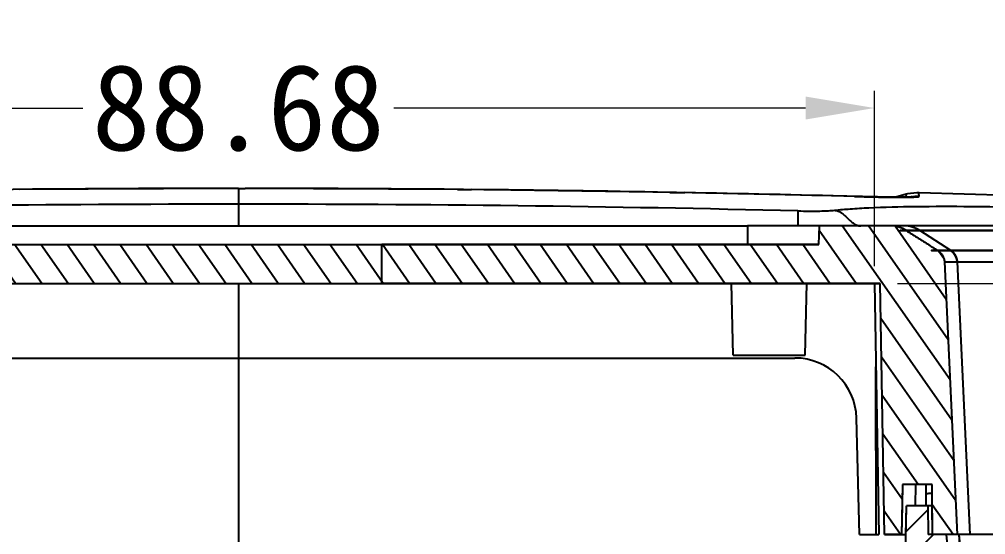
# Model space of a CAD drawing. Header units: millimetres. Extents: x 186 to 1161, y 123 to 802.
# Drawn here: x 557.7 to 625.1, y 476 to 511.9 of the extents above; entities that cross this region are included whole.
import ezdxf

# ---------------------------------------------------------------- set-up
doc = ezdxf.new("R2010")
doc.units = ezdxf.units.MM
doc.layers.add('dim', color=3, linetype='Continuous', lineweight=9)
doc.styles.add('FFS', font='')
doc.styles.get('FFS').set_extended_font_data('FangSong_GB2312')
doc.dimstyles.new('YanXiu', dxfattribs={"dimtxt": 2.5, "dimasz": 2.2, "dimexe": 0.66, "dimexo": 0.66, "dimgap": 0.66, "dimtad": 0, "dimzin": 1, "dimdsep": 46, "dimtxsty": 'FFS', "dimcen": 0, "dimclrd": 256, "dimclre": 131, "dimclrt": 42, "dimazin": 0, "dimtfac": 1, "dimtofl": 0, "dimtmove": 0, "dimatfit": 3, "dimfxl": 1, "dimlwd": 5, "dimlwe": 5, "dimarcsym": 0})

# ---------------------------------------------------------------- blocks, each defined once
blk = doc.blocks.new('*D151')
at = {"layer": 'Defpoints', "color": 0}
for p in [(617.7082755602778, 493.4910905168533), (646.7480613057942, 493.4910905168533), (639.9824959104781, 475.9910905168533)]:
    blk.add_point(p, dxfattribs=at)
at = {"layer": 'dim', "color": 131, "lineweight": 5}
for p, q in [((618.9076755602778, 493.4910905168533), (647.9474613057941, 493.4910905168533)), ((641.181895910478, 475.9910905168533), (647.9474613057941, 475.9910905168533))]:
    blk.add_line(p, q, dxfattribs=at)
at = {"layer": 'dim', "lineweight": 5}
for p, q in [((658.7465613057942, 488.3406405168533), (658.7465613057942, 490.7394405168533)), ((646.7480613057942, 480.7910905168533), (646.7480613057942, 488.6910905168533)), ((646.7480613057942, 484.7410905168533), (658.7465613057942, 488.3406405168533))]:
    blk.add_line(p, q, dxfattribs=at)
at = {"layer": 'dim'}
for points in [[(645.9480613057942, 488.6910905168533), (647.5480613057941, 488.6910905168533), (646.7480613057942, 493.4910905168533)], [(645.9480613057942, 480.7910905168533), (647.5480613057941, 480.7910905168533), (646.7480613057942, 475.9910905168533)]]:
    blk.add_solid(points, dxfattribs=at)
at = {"layer": 'dim', "color": 42, "insert": (658.7465613057941, 501.652354030367), "char_height": 6, "attachment_point": 5, "rotation": 90, "style": 'FFS'}
blk.add_mtext('17.50', dxfattribs=at)
blk = doc.blocks.new('*D152')
at = {"layer": 'Defpoints', "color": 0}
for p in [(639.9824959104781, 475.9910905168533), (615.3829291225775, 456.9910905168533), (646.7480613057942, 456.9910905168533)]:
    blk.add_point(p, dxfattribs=at)
at = {"layer": 'dim', "color": 131, "lineweight": 5}
for p, q in [((641.181895910478, 475.9910905168533), (647.9474613057941, 475.9910905168533)), ((616.5823291225774, 456.9910905168533), (647.9474613057941, 456.9910905168533))]:
    blk.add_line(p, q, dxfattribs=at)
at = {"layer": 'dim', "lineweight": 5}
for p, q in [((646.7480613057942, 471.1910905168533), (646.7480613057942, 461.7910905168533)), ((646.7480613057942, 466.4910905168533), (658.9174644944507, 463.0895129250277)), ((658.9174644944507, 463.0895129250277), (658.9174644944507, 460.6907129250278))]:
    blk.add_line(p, q, dxfattribs=at)
at = {"layer": 'dim'}
for points in [[(645.9480613057942, 471.1910905168533), (647.5480613057941, 471.1910905168533), (646.7480613057942, 475.9910905168533)], [(645.9480613057942, 461.7910905168533), (647.5480613057941, 461.7910905168533), (646.7480613057942, 456.9910905168533)]]:
    blk.add_solid(points, dxfattribs=at)
at = {"layer": 'dim', "color": 42, "insert": (658.9174644944505, 449.7777994115143), "char_height": 6, "attachment_point": 5, "rotation": 90, "style": 'FFS'}
blk.add_mtext('19.00', dxfattribs=at)
blk = doc.blocks.new('*D167')
at = {"layer": 'Defpoints', "color": 0}
for p in [(617.3080964970777, 505.7010028654402), (528.6322945610773, 493.4910905168533), (617.3080964970777, 493.4910905168533)]:
    blk.add_point(p, dxfattribs=at)
at = {"layer": 'dim', "color": 131, "lineweight": 5}
for p, q in [((528.6322945610773, 494.6904905168533), (528.6322945610773, 506.9004028654402)), ((617.3080964970777, 494.6904905168533), (617.3080964970777, 506.9004028654402))]:
    blk.add_line(p, q, dxfattribs=at)
at = {"layer": 'dim', "lineweight": 5}
for p, q in [((533.4322945610772, 505.7010028654402), (562.1383630966451, 505.7010028654402)), ((612.5080964970778, 505.7010028654402), (583.8020279615099, 505.7010028654402))]:
    blk.add_line(p, q, dxfattribs=at)
at = {"layer": 'dim'}
for points in [[(533.4322945610772, 506.5010028654402), (533.4322945610772, 504.9010028654401), (528.6322945610773, 505.7010028654402)], [(612.5080964970778, 506.5010028654402), (612.5080964970778, 504.9010028654401), (617.3080964970777, 505.7010028654402)]]:
    blk.add_solid(points, dxfattribs=at)
at = {"layer": 'dim', "color": 42, "insert": (572.9701955290775, 505.7010028654402), "char_height": 6, "attachment_point": 5, "style": 'FFS'}
blk.add_mtext('88.68', dxfattribs=at)

msp = doc.modelspace()

# ---------------------------------------------------------------- hatches: boundary and pattern name
at = {"linetype": 'Continuous'}
h = msp.add_hatch(dxfattribs=at)
h.set_pattern_fill('DEFAULT__8', color=2, scale=1.5, angle=125, style=0, pattern_type=0)
h.set_pattern_definition([(125, (335.4924347222777, 614.3216795796532), (-1.2287280664, -0.8603646545), [])])
edge = h.paths.add_edge_path()
edge.add_line((618.4321663564779, 497.4910905168533), (613.4702044471778, 497.4910905168533))
edge.add_arc((618.4327794786777, 495.4478544859537), 2.043236123, 57.47384233520001, 90.01719297910002)
edge.add_spline(control_points=[(619.5313959167779, 497.1706007496539), (619.7778837080778, 497.0132184951533), (620.2691110158776, 496.6996585388531), (621.0007104192773, 496.2329370654531), (621.484950839078, 495.9242052538536), (621.7261985236773, 495.7704442030533)], knot_values=[0, 0, 0, 0, 0.3333333333, 0.6666666667, 1, 1, 1, 1], degree=3, periodic=0)
edge.add_spline(control_points=[(621.7261984525776, 495.7704440916539), (621.7948328636776, 495.7266994265535), (621.9174551108781, 495.6260371153537), (622.0632571092774, 495.4340842467534), (622.1584108725774, 495.2131678520534), (622.1850350111781, 495.0578126110538), (622.1888427163776, 494.9771524601535)], knot_values=[0, 0, 0, 0, 0.25, 0.5, 0.75, 1, 1, 1, 1], degree=3, periodic=0)
edge.add_line((622.1888425933776, 494.9771524543537), (623.0854850119777, 475.9910905168533))
edge.add_line((623.0854850119777, 475.9910905168533), (621.3592415458779, 475.9910905168533))
edge.add_line((621.3592415458779, 475.9910905168533), (621.3327464644781, 478.9857552545534))
edge.add_line((621.3327437503776, 478.9857552368537), (621.3282728902777, 479.4910905168533))
edge.add_line((621.3282728902777, 479.4910905168533), (619.2584425940777, 479.4910905168533))
edge.add_line((619.2584425940777, 479.4910905168533), (619.1966026427781, 475.9910905168533))
edge.add_line((619.1966026427781, 475.9910905168533), (618.0172695897782, 475.9910905168533))
edge.add_line((618.0172695897782, 475.9910905168533), (617.7082755602778, 493.4910905168533))
edge.add_line((617.7082755602778, 493.4910905168533), (582.9702044471778, 493.4910905168533))
edge.add_line((582.9702044471778, 493.4910905168533), (582.9702044471778, 496.1910905168531))
edge.add_line((613.4248074468778, 496.1910905168531), (582.9702044471778, 496.1910905168531))
edge.add_line((613.4248074468778, 496.1910905168531), (613.4702044471778, 497.4910905168533))
edge = h.paths.add_edge_path()
edge.add_line((582.9702044471778, 493.4910905168533), (582.9702044471778, 496.1910905168531))
edge.add_line((582.9702044471778, 493.4910905168533), (582.9702044471778, 496.1910905168531))
edge = h.paths.add_edge_path()
edge.add_line((527.5409917284778, 497.4910905168533), (532.4702044471778, 497.4910905168533))
edge.add_line((532.5156014474778, 496.1910905168531), (532.4702044471778, 497.4910905168533))
edge.add_line((532.5156014474778, 496.1910905168531), (582.9702044471778, 496.1910905168531))
edge.add_line((582.9702044471778, 493.4910905168533), (582.9702044471778, 496.1910905168531))
edge.add_line((528.2640482676779, 493.4910905168533), (582.9702044471778, 493.4910905168533))
edge.add_line((528.2640482676779, 493.4910905168533), (527.9553330336776, 475.9910905168533))
edge.add_line((526.7773435975778, 475.9910905168533), (527.9553330336776, 475.9910905168533))
edge.add_line((526.7773435975778, 475.9910905168533), (526.7155468503779, 479.4910905168533))
edge.add_line((524.6472745247775, 479.4910905168533), (526.7155468503779, 479.4910905168533))
edge.add_line((524.6472745247775, 479.4910905168533), (524.6163360331775, 475.9910905168533))
edge.add_line((522.8927327614774, 475.9910905168533), (524.6163360331775, 475.9910905168533))
edge.add_line((522.8927327614774, 475.9910905168533), (523.7883164275772, 494.9771328613531))
edge.add_spline(control_points=[(523.7883160855781, 494.9771328774539), (523.7921328992779, 495.0580795525536), (523.8188769579774, 495.2138413376531), (523.9142657132779, 495.4349356717537), (524.059902247478, 495.6264923250535), (524.182108335378, 495.7268304742536), (524.250427716278, 495.7704241676536)], knot_values=[0, 0, 0, 0, 0.25, 0.5, 0.75, 1, 1, 1, 1], degree=3, periodic=0)
edge.add_spline(control_points=[(524.2504300912778, 495.7704204455538), (524.4907224083781, 495.9237477950535), (524.9735125359775, 496.2319031295535), (525.7043177835776, 496.6986318092538), (526.1959382891773, 497.0127769315538), (526.4428533787777, 497.1705966415536)], knot_values=[0, 0, 0, 0, 0.3333333333, 0.6666666667, 1, 1, 1, 1], degree=3, periodic=0)
edge.add_arc((527.540426817678, 495.4514529603537), 2.0396376348, 89.9841310021, 122.5558683358)
h = msp.add_hatch(dxfattribs=at)
h.set_pattern_fill('DEFAULT__9', color=2, scale=1.5, angle=45, style=0, pattern_type=0)
h.set_pattern_definition([(45, (335.4924347222777, 614.3216795796532), (-1.0606601718, 1.0606601718), [])])
edge = h.paths.add_edge_path()
edge.add_line((622.3125025006775, 475.9910905168533), (621.0554784026772, 475.9910905168533))
edge.add_line((622.3125025006775, 475.9910905168533), (622.3746687164776, 475.2910905168535))
edge.add_line((622.3746687164776, 475.2910905168535), (623.0668705331773, 475.2910905168535))
edge.add_line((623.0668705331773, 475.2910905168535), (622.6040207853775, 457.886376897254))
edge.add_spline(control_points=[(622.6040208096774, 457.8863768943536), (622.5949442544779, 457.5449896509533), (622.4921737451778, 456.8867693981535), (622.0819469370781, 455.9388005314538), (621.447017266978, 455.1324148699539), (620.6168245268782, 454.4949736161532), (619.5965806737777, 454.0785364452538), (618.9077386095778, 453.9910905168533), (618.551312555278, 453.9910905168533)], knot_values=[0, 0, 0, 0, 0.1666666667, 0.3333333333, 0.5, 0.6666666667, 0.8333333333, 1, 1, 1, 1], degree=3, periodic=0)
edge.add_line((618.551312555278, 453.9910905168533), (582.9702044471778, 453.9910905168533))
edge.add_line((582.9702044471778, 453.9910905168533), (582.9702044471778, 456.9910905168533))
edge.add_line((611.3829291225775, 456.9910905168533), (582.9702044471778, 456.9910905168533))
edge.add_line((611.4702044471778, 461.9910905168533), (611.3829291225775, 456.9910905168533))
edge.add_line((612.9702044471778, 461.9910905168533), (611.4702044471778, 461.9910905168533))
edge.add_line((613.0574797717782, 456.9910905168533), (612.9702044471778, 461.9910905168533))
edge.add_line((615.3829291225775, 456.9910905168533), (613.0574797717773, 456.9910905168533))
edge.add_line((615.3829291225775, 456.9910905168533), (615.4702044471778, 461.9910905168533))
edge.add_line((616.9702044471778, 461.9910905168533), (615.4702044471778, 461.9910905168533))
edge.add_line((616.9702044471778, 461.9910905168533), (617.0574797717782, 456.9910905168533))
edge.add_line((618.1697713498779, 456.9910905168533), (617.0574797717782, 456.9910905168533))
edge.add_spline(control_points=[(618.1697713498779, 456.9910905168533), (618.3070470205776, 456.9910905168533), (618.5599847961776, 457.0420354603536), (618.9005481721779, 457.2609749163537), (619.1246439799779, 457.5930705117532), (619.1793516284779, 457.8397412077536), (619.1817179757782, 457.9736376022536)], knot_values=[0, 0, 0, 0, 0.25, 0.5, 0.75, 1, 1, 1, 1], degree=3, periodic=0)
edge.add_line((619.1817180296775, 457.9736376013532), (619.5355305767771, 477.9910905168533))
edge.add_line((621.0377824068773, 477.9910905168533), (619.5355305767771, 477.9910905168533))
edge.add_line((621.0377824068773, 477.9910905168533), (621.0554784026772, 475.9910905168533))
edge = h.paths.add_edge_path()
edge.add_line((582.9702044471778, 453.9910905168533), (582.9702044471778, 456.9910905168533))
edge.add_line((582.9702044471778, 453.9910905168533), (582.9702044471778, 456.9910905168533))
edge = h.paths.add_edge_path()
edge.add_line((523.6648002165775, 475.9910905168533), (524.9202296519779, 475.9910905168533))
edge.add_line((524.9202296519779, 475.9910905168533), (524.9379053224775, 477.9910905168533))
edge.add_line((524.9379053224775, 477.9910905168533), (526.4385417322774, 477.9910905168533))
edge.add_line((526.4385417322774, 477.9910905168533), (526.7919981052773, 457.9736375377531))
edge.add_spline(control_points=[(526.7919981300774, 457.9736375382533), (526.7943632545775, 457.8396774368537), (526.8490640593773, 457.5929203637531), (527.0730541611774, 457.260813312754), (527.4132848012778, 457.0419859352539), (527.6658937793782, 456.9910905168533), (527.8029743048774, 456.9910905168533)], knot_values=[0, 0, 0, 0, 0.25, 0.5, 0.75, 1, 1, 1, 1], degree=3, periodic=0)
edge.add_line((527.8029743048774, 456.9910905168533), (582.9702044471778, 456.9910905168533))
edge.add_line((582.9702044471778, 453.9910905168533), (582.9702044471778, 456.9910905168533))
edge.add_line((527.4220140764774, 453.9910905168533), (582.9702044471778, 453.9910905168533))
edge.add_spline(control_points=[(527.4220140764774, 453.9910905168533), (527.1204855031774, 453.9910905168533), (526.5335506314777, 454.0560955602539), (525.6837880216781, 454.3428104517532), (524.9178082737781, 454.8073517964538), (524.272980894978, 455.4259880732532), (523.7799432168777, 456.1689010681537), (523.463198885478, 457.0066192578531), (523.3815688484774, 457.5871372524532), (523.3736223649776, 457.8863777028535)], knot_values=[0, 0, 0, 0, 0.1428571429, 0.2857142857, 0.4285714286, 0.5714285714, 0.7142857143000001, 0.8571428570999999, 1, 1, 1, 1], degree=3, periodic=0)
edge.add_line((523.3736224627773, 457.8863777018539), (522.9113225491774, 475.2910905168535))
edge.add_line((523.6027063235779, 475.2910905168535), (522.9113225491783, 475.2910905168535))
edge.add_line((523.6027063235779, 475.2910905168535), (523.6648002165775, 475.9910905168533))

# ---------------------------------------------------------------- linework, layer by layer
at = {"color": 7, "linetype": 'Continuous'}
for p, q in [((572.9702044471778, 500.0997149637531), (572.487004000478, 500.0996465986534)), ((572.9702044459773, 500.1015759102536), (572.9702044471778, 497.4910905168533)), ((572.9702044471778, 500.0997149637531), (573.453404890578, 500.0996465986534)), ((588.2369015482773, 500.0295845430535), (589.2197873474779, 500.0202613197532)), ((603.0412895949776, 499.8275456742538), (604.0882265367782, 499.8082082555536)), ((620.2583016730778, 499.8000775544531), (619.6191547860781, 499.7159429390538)), ((620.4155622331773, 499.7996142469535), (620.2583016730778, 499.8000775544531)), ((629.8049931714777, 499.4987153578538), (620.4155616745775, 499.7996142676536)), ((615.9082909479775, 499.5422257896532), (616.4768864527778, 499.5272037982538)), ((616.4768873350777, 499.5272357379533), (616.4765051858776, 499.5290572578531)), ((619.5287374514774, 499.6924631313539), (618.8023594979777, 499.4923524932535)), ((619.5352156825775, 499.4963420778538), (619.5287018212775, 499.6924533141535)), ((619.6191547860781, 499.7159429390538), (619.5287114920775, 499.6924559648539)), ((510.5515437732774, 497.4910705213531), (608.4702044471778, 497.4910905168533)), ((628.6382369515777, 497.4910905168533), (608.4702044471778, 497.4910905168533)), ((608.4702044471778, 497.4910905168533), (608.4702044471778, 496.1910905168531)), ((613.4248074468778, 496.1910905168531), (613.4702044471778, 497.4910905168533)), ((613.4248074468778, 496.1910905168531), (613.4702044471778, 497.4910905168533)), ((635.3827482138777, 497.4910905168533), (613.4702044471778, 497.4910905168533)), ((618.4321663564779, 497.4910905168533), (613.4702044471778, 497.4910905168533)), ((622.6311822384778, 495.7703855043535), (620.4657436917778, 497.1705774812533)), ((622.6337672239779, 495.7704336461536), (620.4678411040777, 497.1706696715535)), ((532.5156014474778, 496.1910905168531), (613.4248074468778, 496.1910905168531)), ((532.5156014474778, 496.1910905168531), (582.9702044471778, 496.1910905168531)), ((582.9702044471778, 493.4910905168533), (582.9702044471778, 496.1910905168531)), ((582.9702044471778, 493.4910905168533), (582.9702044471778, 496.1910905168531)), ((582.9702044471778, 493.4910905168533), (582.9702044471778, 496.1910905168531)), ((613.4248074468778, 496.1910905168531), (582.9702044471778, 496.1910905168531)), ((582.9702044471778, 493.4910905168533), (582.9702044471778, 496.1910905168531)), ((622.8767335811781, 495.5465101779535), (622.631946954878, 495.7703140450537)), ((622.8384524980775, 495.5920300588539), (622.7152454437773, 495.7058759371537)), ((623.0222112378779, 495.2879485070532), (622.8125243521781, 495.6201617061531)), ((622.9628281290779, 495.4157708365535), (622.8384524980775, 495.5920300588539)), ((623.0457534187781, 495.2212257277531), (622.8767335811781, 495.5465101779535)), ((623.0262587368779, 495.2773290954535), (622.9132166934778, 495.4958933951536)), ((623.0493348387781, 495.2073005123536), (622.9628281290779, 495.4157708365535)), ((623.0871211153781, 494.9771637769534), (623.0222112378779, 495.2879485070532)), ((623.0809742370775, 495.0383576494539), (623.0262587368779, 495.2773290954535)), ((623.0752126893776, 495.0503018309535), (623.0457534187781, 495.2212257277531)), ((623.0674336826778, 495.0974963916531), (623.0493348387781, 495.2073005123536)), ((623.0876300811778, 494.9771584770531), (623.0742639771779, 495.1000571640532)), ((622.1888425933776, 494.9771524543537), (623.0854850119777, 475.9910905168533)), ((622.188842592378, 494.9771524543537), (623.0871333703781, 494.9771186401538)), ((622.1888425933776, 494.9771524543537), (623.0854850119777, 475.9910905168533)), ((623.0871154526776, 494.9771908897535), (623.0897771193777, 494.9771135132539)), ((623.9702044458782, 475.9910905168533), (623.0871334946778, 494.9771159662539)), ((623.0897764134779, 494.9771227663539), (639.0903563863776, 494.9771293012534)), ((623.9730311675776, 475.9910905168533), (623.0897771112777, 494.9771136886536)), ((528.2640482676779, 493.4910905168533), (617.7082755602778, 493.4910905168533)), ((528.2640482676779, 493.4910905168533), (582.9702044471778, 493.4910905168533)), ((572.9702044471778, 493.4910905168533), (572.9702044471778, 456.9910905168533)), ((617.7082755602778, 493.4910905168533), (582.9702044471778, 493.4910905168533)), ((607.4702044471778, 488.4910905168533), (607.339274839378, 493.4910905168533)), ((612.4702044471778, 488.4910905168533), (612.6011340550776, 493.4910905168533)), ((617.3080964970777, 493.4910905168533), (617.6135599769777, 475.9910905168533)), ((618.0172695897782, 475.9910905168533), (617.7082755602778, 493.4910905168533)), ((618.0172695897782, 475.9910905168533), (617.7082755602778, 493.4910905168533)), ((607.4698437509778, 488.4910905168533), (612.4705651433778, 488.4910905168533)), ((534.1817485746778, 488.2910905168535), (611.7586603196778, 488.2910905168535)), ((617.4173711928779, 475.9910905168533), (617.4097877967779, 487.6662219467532)), ((616.2696216999775, 475.9910905168533), (616.0571868170773, 484.1036513946535)), ((619.2584425940777, 479.4910905168533), (619.1966026427781, 475.9910905168533)), ((619.2584425940777, 479.4910905168533), (619.2320344912778, 477.9964528549533)), ((621.3282728902777, 479.4910905168533), (619.2584425940777, 479.4910905168533)), ((621.3282728902777, 479.4910905168533), (619.2584425940777, 479.4910905168533)), ((620.1702386137777, 477.9963188724539), (620.1962951239775, 479.4910905168533)), ((620.1721675948775, 477.9962705171536), (620.1982552370773, 479.4910905168533)), ((620.8831415323775, 479.4910905168533), (620.8962429611774, 477.9898553311539)), ((621.3327437503776, 478.9857552368537), (621.3282728902777, 479.4910905168533)), ((621.3327437503776, 478.9857552368537), (621.3282728902777, 479.4910905168533)), ((621.3415229019774, 477.9937778391538), (621.3327464644781, 478.9857552545534)), ((621.3592415458779, 475.9910905168533), (621.3327464644781, 478.9857552545534)), ((619.1817180296775, 457.9736376013532), (619.535530576778, 477.9910905168533)), ((619.2320344912778, 477.9964528549533), (619.1966026427781, 475.9910905168533)), ((619.5000813030774, 475.9857260164533), (619.535530576778, 477.9910905168533)), ((621.3415466893775, 477.9910905168533), (619.535530576778, 477.9910905168533)), ((621.0377824068773, 477.9910905168533), (619.535530576778, 477.9910905168533)), ((621.0377824068773, 477.9910905168533), (621.0554784026781, 475.9910905168533)), ((621.0377824068773, 477.9910905168533), (621.0554784026781, 475.9910905168533)), ((621.3592415458779, 475.9910905168533), (621.3415229019774, 477.9937778391538)), ((616.2696216999775, 475.9910905168533), (617.6135779826782, 475.9910905168533)), ((617.6164052801778, 475.9910905168533), (617.6136568157781, 475.9910905168533)), ((618.0172695897782, 475.9910905168533), (619.5001771817779, 475.9910905168533)), ((619.1966026427781, 475.9910905168533), (618.0172695897782, 475.9910905168533)), ((623.9618984362778, 475.9910905168533), (621.0554784026781, 475.9910905168533)), ((622.3125025006775, 475.9910905168533), (621.0554784026781, 475.9910905168533)), ((623.0854850119777, 475.9910905168533), (621.3592415458779, 475.9910905168533)), ((622.3125025006775, 475.9910905168533), (622.3746687164776, 475.2910905168535)), ((622.3125025006775, 475.9910905168533), (622.3746687164776, 475.2910905168535)), ((623.2702044425778, 475.2910905168535), (623.2089623781776, 475.9910905168533)), ((623.2728829706775, 475.2910905168535), (623.211628400878, 475.9910905168533)), ((639.9824959104781, 475.9910905168533), (623.969801050478, 475.9910905168533))]:
    msp.add_line(p, q, dxfattribs=at)
for points in [[(572.9702044459773, 500.1015759102536), (557.271570354178, 500.0274128482531), (542.4278559649774, 499.8207589882538), (529.4639044855776, 499.5290299174537)], [(616.476504408778, 499.5290299174537), (603.5125529293773, 499.8207589882538), (588.6688385401776, 500.0274128482531), (572.9702044456781, 500.1015759102536)], [(619.9481736216776, 499.5086009873537), (619.9472375686773, 499.5085420752537), (619.8720052195777, 499.5048022538538), (619.7084401733773, 499.4996248088535), (619.4809490508778, 499.4953136853535), (619.1941620334774, 499.4926106426535), (618.8489187677778, 499.4921275950535), (618.4515022617779, 499.4940472612532), (618.0060555892778, 499.4985500780538), (617.5157964948776, 499.5059666350533), (616.9908710846776, 499.5164737533539), (616.4764896691777, 499.529059927854)], [(623.0228950282781, 495.2860910339539), (622.8138879252774, 495.6186708509538), (622.6311850231777, 495.7703897925537)], [(622.9132166934778, 495.4958933951536), (622.7600933594777, 495.6714028996537), (622.6312427295779, 495.7704459101531)], [(623.0897770847778, 494.9771136623538), (623.0857887331777, 495.0311997741535), (623.069748227178, 495.1350267120531), (623.0433917621776, 495.2350739056535), (623.0075355531781, 495.3302690617536), (622.9631134807778, 495.4196921775535), (622.9111499442779, 495.5025869295539), (622.8527322152777, 495.5783670431535), (622.7889832448782, 495.6466178145536), (622.7210355229781, 495.7070933399534), (622.6500069455778, 495.7597095575536), (622.6337673129774, 495.7704336840532)], [(623.0742639771779, 495.1000571640532), (622.9840181683776, 495.3761425508535), (622.8289985065776, 495.6029845967539), (622.8168683307777, 495.6132794111534)]]:
    msp.add_lwpolyline(points, dxfattribs=at)
for centre, radius, start, end in [((572.9641367594777, -1160.291507063646), 1660.3912228535, 90.01646460988465, 90.52661201569848), ((572.9762678847774, -1160.291507042145), 1660.3912228531, 89.47338783770932, 89.98353524358146), ((573.0349442421775, -1156.761913946147), 1656.8612170058, 88.9622963303191, 89.44030439287815), ((574.3144213131782, -1086.185944976646), 1586.2735868313, 88.49746829207592, 88.92451493810643), ((619.2045518296782, 527.5329054619531), 28.0430363654, 270.4796669031256, 271.2691009058839), ((620.330632378078, 496.5424622425533), 3.0012000463, 88.33045310779617, 99.64680712939403), ((572.9700393748781, -1120.086789556947), 1619.0902188747, 88.61961571461832, 91.3803842853817), ((618.4327794786777, 495.4478544859537), 2.043236123, 57.4738423351845, 90.01719297909636), ((618.4327794786777, 495.4478544859537), 2.043236123, 57.4738423351845, 90.01719297909636), ((619.3798900374777, 495.4910905168533), 2, 57.11359441357192, 89.99999986222062), ((619.382017419578, 495.4910905168533), 2, 57.11791774531184, 89.99999999979156), ((619.3807075335781, 495.4910905168533), 2, 57.10980714521734, 80.17029083970164), ((611.7586603196778, 483.9910905168533), 4.3, 1.499999999989629, 90)]:
    msp.add_arc(centre, radius, start, end, dxfattribs=at)
for points, start_tangent, end_tangent in [([(620.4180722419778, 499.5423882397533), (620.4170398463775, 499.6044558871533), (620.4145376792776, 499.6628582294531), (620.4119887237775, 499.7125553243538), (620.4106038048776, 499.7507218702538), (620.4107983624781, 499.7766446516532), (620.4142538254773, 499.7985640547538), (620.4144661152777, 499.7984531214531)], (0.0003810629833157108, 0.9999999273954989), (0.7262927547241441, -0.6873855064192249)), ([(616.4768864527778, 499.5272037982538), (616.9468249751781, 499.5156209504537), (617.4601272911777, 499.5050465764532), (617.9848898030777, 499.4967349111537), (618.456551973778, 499.4916686211534), (618.8517365324778, 499.4894405880539), (619.1759182975775, 499.4893434313533), (619.4393188473778, 499.4908518095533)], (0.9996380898363134, -0.02690147483701456), (0.999959482241433, 0.009001881772463314)), ([(619.8256539957774, 499.4967480809535), (619.9656520053777, 499.5004798758534), (620.077405433778, 499.5044377713537), (620.1655445262777, 499.5084895252537), (620.235266727178, 499.5126251209538), (620.2912144241782, 499.5169099879538), (620.3365105267776, 499.5214582900533), (620.3718892212773, 499.5262965359532), (620.3973055524775, 499.5313960252531), (620.4180722419778, 499.5423882397533)], (0.9997394060815094, 0.0228280513358269), (-0.002542293110092725, 0.9999967683676496)), ([(611.9737934157774, 498.5335624794532), (611.9753575096775, 498.4958423471533), (611.9762200357782, 498.4181452132532), (611.9764948685779, 498.3100113565531), (611.9762958820775, 498.1809810560533), (611.9749319489774, 497.8983922386531), (611.9730392304773, 497.6467009917531), (611.9712676088775, 497.4910905168533)], (0.1330089283559782, -0.9911148394497956), (-0.01360002332661759, -0.9999075154060577)), ([(611.9737934157774, 498.5335624794532), (612.7635573290781, 498.5221153404534), (613.4928857484774, 498.5264134506531), (614.1006718076778, 498.5462214750539), (614.540323605378, 498.5794012628537)], (0.9997097779755454, -0.02409065835725086), (0.993535027696045, 0.113525982669252)), ([(614.5403236054781, 498.5794012626536), (615.6188542478776, 498.6780531943539), (616.9267455644776, 498.7552304072531), (620.1470604211781, 498.8445511904536), (624.0205213175777, 498.8476615016532), (628.3117923788777, 498.7709266799536)], (0.9935350276910827, 0.1135259827126787), (0.9996669567651947, -0.02580650212280542)), ([(614.540323605378, 498.5794012628537), (614.784321963878, 498.5211969054533), (615.0120475033782, 498.3925414360535), (615.229060604478, 498.2175411984533), (615.4409216476779, 498.0203025363533), (615.6531910134781, 497.8249317934531), (615.8714290823773, 497.6555353133533), (616.1011962349776, 497.5362194399538), (616.3480528516775, 497.4910905168533)], (0.9982737119719897, -0.05873326132324924), (1, 0)), ([(620.465738642878, 497.1705927605533), (620.4638653008778, 497.1705913109533), (620.4439247366781, 497.1705450853531), (620.4178803932773, 497.1705476198538), (620.3738515940777, 497.1705685326531), (620.3427494531779, 497.1705328393534), (620.307732208078, 497.1705842938534), (620.2684765305776, 497.1705823513537), (620.2244575383775, 497.1705994997535), (620.1773773051773, 497.1706072739532), (620.1295000406781, 497.1705951826532), (620.0822370007772, 497.1705783218538), (620.0365231764781, 497.1705695757535), (619.9926038005779, 497.1705652027538), (619.950148081778, 497.1705597364532), (619.9088754576778, 497.1705584653535), (619.868566386478, 497.1705619126531), (619.828633081378, 497.1705669926539), (619.7880250587777, 497.1705729980538), (619.7455539969778, 497.1705780466534), (619.700499449078, 497.1705843502539), (619.6529378199775, 497.1705941457537), (619.6033616803779, 497.1706033185535), (619.5522448262782, 497.1706049575539), (619.4999538449774, 497.1705995685531), (619.4469063562774, 497.1705843736534), (619.3938751415781, 497.1705614858536), (619.3418607817775, 497.1705352105535), (619.291635227878, 497.1705126118538), (619.2439417411779, 497.1704917581535), (619.2000049174776, 497.1704830257538), (619.161841953578, 497.1704859199533), (619.1320846573781, 497.1705113470532), (619.1109589128773, 497.1705835553537), (619.1636039419773, 497.1705778617531), (619.2141240678775, 497.1705583161536), (619.2727679296777, 497.1705387173531), (619.3360779325776, 497.1705474697535), (619.4022409777781, 497.1705656714537), (619.4698369005773, 497.1705891329536), (619.5373988240781, 497.1706036638532), (619.6039160074779, 497.1706028163533), (619.6687989951779, 497.1705925295535), (619.7314891750775, 497.1705755910532), (619.7915284827777, 497.1705722168533), (619.8484061638774, 497.1705709175537), (619.9018927196776, 497.1705658506532), (619.9519664217778, 497.1705570007532), (619.9991548713779, 497.1705535867538), (620.0447546793775, 497.1705631252532), (620.0905832348781, 497.1705747572539), (620.137184572678, 497.1705854920535), (620.1819189841781, 497.1705884161536), (620.2221238061775, 497.1705863562536), (620.2576409774774, 497.1705800387533), (620.2892854199781, 497.1705743477539), (620.317535402578, 497.1705699254533), (620.3426752645773, 497.1706043124539), (620.365703789178, 497.1705604702536), (620.3886345789779, 497.1705676787531), (620.4088160515776, 497.1704801508538), (620.4393529818781, 497.1706312888534), (620.4617137993773, 497.1706061095535), (620.439050734678, 497.1706268103533), (620.4077596055777, 497.1705140735537), (620.3867558894781, 497.1705610052538), (620.3634555025774, 497.1705733413535), (620.3399400072776, 497.1705822427537), (620.3158847406776, 497.1705724023539), (620.2895195266774, 497.1705715264532), (620.2599064281776, 497.1705782320539), (620.226675898778, 497.1705856581536), (620.1892654437779, 497.1705889649536), (620.1471853285775, 497.1705853003539), (620.1010600074778, 497.1705754311531), (620.0518758458775, 497.1705693721531), (619.9997789342779, 497.1705664207536), (619.945101852978, 497.1705682449535), (619.8881141878774, 497.1705673268532), (619.8286906048779, 497.1705681449537), (619.7668646848779, 497.1705739129536), (619.7030906879772, 497.1705837963534), (619.6377942090776, 497.1705968452532), (619.5712683085776, 497.1706041508539), (619.5039995883781, 497.1705949102532), (619.4367442149778, 497.1705760948532), (619.3704361593773, 497.1705555950537), (619.3065945629778, 497.1705476153536), (619.247335267778, 497.1705534528535), (619.1950279899775, 497.1705661096537), (619.152230651378, 497.1705743746531), (619.1223549634778, 497.1705763919533), (619.149693838378, 497.1705756046538), (619.1941193860775, 497.1705638820538), (619.247684347778, 497.1705511595535), (619.3074937745778, 497.1705499650532), (619.3715019397778, 497.1705571518539), (619.4376462474775, 497.1705745988536), (619.5040998832774, 497.1705928225535), (619.5698006658777, 497.1706027970538), (619.6341734917778, 497.1705984751532), (619.6967663034775, 497.1705849987536), (619.7572232180773, 497.1705710229533), (619.8152437615781, 497.1705676168538), (619.8706199595781, 497.1705698640533), (619.9233375229778, 497.1705651134532), (619.9733048042781, 497.1705582820539), (620.020683464878, 497.1705569649537), (620.0663883445777, 497.1705669721539), (620.1119125009773, 497.1705805688532), (620.1566210543779, 497.1705881656533), (620.1977581308774, 497.1705883911534), (620.234146206778, 497.1705837605539), (620.2663791487776, 497.1705781608532), (620.2949995668778, 497.1705727040533), (620.3207427731777, 497.1705725749532), (620.3445943096776, 497.1706029665536), (620.3678222554781, 497.1705561028537), (620.3915715211779, 497.1705757828538), (620.4117261744777, 497.1704843816531), (620.4397693031779, 497.1706151905535), (620.460036770678, 497.1706154626534), (620.4315703246775, 497.1705973284531), (620.3979516992777, 497.1705585098532), (620.3747551569777, 497.1705160549534), (620.3475554355773, 497.1706022548531), (620.3175870521773, 497.1705873091539), (620.2837101031773, 497.1705642980539), (620.2451740284778, 497.1705797167531), (620.2018653850773, 497.1705918007535), (620.155114404778, 497.1705871970532), (620.1064320412779, 497.1705786980535), (620.0554461617776, 497.1705690395536), (620.0008491104782, 497.1705571583532), (619.9424103731781, 497.1705579265533), (619.8806845436775, 497.1705681207538), (619.8159438756775, 497.1705706538539), (619.7480748485777, 497.1705728762533), (619.6774340344782, 497.1705897283534), (619.6048353619781, 497.1706019095534), (619.5313959167779, 497.1706007496539)], (-0.9999998685778652, -0.0005126833840493563), (-0.9999999921205093, -0.000125534781943704)), ([(619.5313959167779, 497.1706007496539), (620.268237422878, 496.7002616156531), (620.9998372903774, 496.2335410247531), (621.7261985236773, 495.7704442030533)], (0.8428452483924042, -0.5381560064352591), (0.8432816167570925, -0.5374719665615542)), ([(619.5313959167779, 497.1706007496539), (620.268237422878, 496.7002616156531), (620.9998372903774, 496.2335410247531), (621.7261985236773, 495.7704442030533)], (0.8428452483984379, -0.5381560064258092), (0.8432816167540248, -0.5374719665663671)), ([(620.4657771243774, 497.1705695419539), (621.3733454554776, 497.1705695223534), (622.2808675839779, 497.1705694151531), (623.1146557005777, 497.1705692108533), (623.8736903841782, 497.1705691516534), (624.5640318362775, 497.1705694028531), (625.1946987922774, 497.1705701170538), (625.7751354824777, 497.1705703548539), (626.3151261933781, 497.1705697519535), (626.8204192590774, 497.1705685505538), (627.2900487458774, 497.1705673042532), (627.7219484055777, 497.1705664789531), (628.1174512044781, 497.1705669905539), (628.4804643583775, 497.1705694641539), (628.8159706580773, 497.1705738205535), (629.1286896273778, 497.170578791154), (629.4200529076779, 497.1705826915538), (629.6868284834782, 497.1705839901531), (629.9267604052775, 497.1705819279539), (630.1445837304782, 497.1705767501533), (630.349411564378, 497.1705684882534), (630.5497583726774, 497.1705577346536), (630.7504989634781, 497.1705465526536), (630.9512245300775, 497.1705441968531), (631.1455333730773, 497.1705562581535), (631.3314020640773, 497.1705833562535), (631.5164952356781, 497.1706122347539), (631.7105874642775, 497.1706298282531), (631.9182431232775, 497.1706193067537), (632.1380931545773, 497.1705709510532), (632.3558762967778, 497.1705423365536), (632.5911227681781, 497.1705472185538), (632.8741507537779, 497.1705545406537), (633.1864129785781, 497.1706726490536), (633.5250007758777, 497.1707593353538), (633.8706437255778, 497.1705423470537), (634.202943494678, 497.1704417334538), (634.5228924151779, 497.1705223791539), (634.8255826134773, 497.1705293717539), (635.1059124719777, 497.1705849981533), (635.3564188124774, 497.1706541122537), (635.5739627229777, 497.1706231412534), (635.7609676643779, 497.1705373893535), (635.9141881305777, 497.1704008420536), (636.035142739378, 497.1704151181536), (636.1321817668777, 497.1705488207533), (636.2086778847779, 497.1707380971536), (636.2669592803777, 497.1708423082534), (636.3125959183781, 497.1708120596538), (636.3490376215777, 497.1707258553531), (636.377666756578, 497.1706460961539), (636.4006556473778, 497.1705602097534), (636.4199134309774, 497.1704528394537), (636.4466961802773, 497.1705266566539), (636.4671752276781, 497.1705695659537), (636.4464075715778, 497.1705716521535), (636.4230901086776, 497.1705469776532), (636.3900881049776, 497.1705228404533), (636.3462711003776, 497.1705783309533), (636.2887370939779, 497.170687323154), (636.2145745174776, 497.1707454246532), (636.1195988085774, 497.1706867386536), (636.0005852153781, 497.1704424880534), (635.8534570616775, 497.1704831653531), (635.685770165378, 497.1703393541536), (635.5013818455773, 497.1704519928533), (635.3083182656774, 497.1705946365535), (635.1180828086781, 497.1708462858539), (634.9299064262777, 497.1710774510536), (634.7415897707779, 497.1711598147538), (634.5514783658773, 497.1711499479532), (634.3532480793774, 497.1710461014534), (634.1374642293777, 497.1708793825535), (633.8961404375777, 497.1706861841537), (633.6264436331776, 497.1705603395537), (633.3308764081776, 497.1705333528532), (633.010278448478, 497.1706120089536), (632.6616269912774, 497.1707037948534), (632.2808094843776, 497.1707623158534), (631.8635641397777, 497.1707385878533), (631.4022560714775, 497.1706534530538), (630.884938607378, 497.1705646701537), (630.303760391278, 497.1705633948538), (629.6620795885774, 497.1706253311538), (628.9650538683782, 497.1706275817539), (628.2115774419781, 497.1705706283535), (627.4061872504781, 497.1706286018532), (626.5695606122781, 497.1708124208533), (625.7508897996777, 497.1708554350532), (625.0176502577779, 497.1707510656531), (624.4004183662773, 497.1706159315534), (623.8792367662782, 497.1705172940535), (623.4206474246776, 497.1704895424534), (622.9993933364776, 497.1705566842536), (622.6048355857774, 497.1705426346532), (622.2414844197774, 497.1704580477533), (621.918404425378, 497.1704333556534), (621.6278708043774, 497.1704912320536), (621.3719119868774, 497.1706152111535), (621.1638310393773, 497.1706954923536), (620.999185528678, 497.1707000773538), (620.8659789660778, 497.1706689227537), (620.7556652512776, 497.1706047652531), (620.6634872494778, 497.1705707974531), (620.5897676633776, 497.1705541166536), (620.5369916933778, 497.1705337291539), (620.503073174078, 497.1705580167534), (620.4833206982776, 497.1705772468538), (620.4678408926775, 497.1705932764532)], (0.9999999999999998, -1.981516969514258e-08), (-0.9999999999668394, 8.143784944935701e-06)), ([(620.4680009282774, 497.1705695419539), (621.3733454554776, 497.1705695223534), (622.2808675839779, 497.1705694151531), (623.1146557005777, 497.1705692108533), (623.8736903841782, 497.1705691516534), (624.5640318362775, 497.1705694028531), (625.1946987922774, 497.1705701170538), (625.7751354824777, 497.1705703548539), (626.3151261933781, 497.1705697519535), (626.8204192590774, 497.1705685505538), (627.2900487458774, 497.1705673042532), (627.7219484055777, 497.1705664789531), (628.1174512044781, 497.1705669905539), (628.4804643583775, 497.1705694641539), (628.8159706580773, 497.1705738205535), (629.1286896273778, 497.170578791154), (629.4200529076779, 497.1705826915538), (629.6868284834782, 497.1705839901531), (629.9267604052775, 497.1705819279539), (630.1445837304782, 497.1705767501533), (630.349411564378, 497.1705684882534), (630.5497583726774, 497.1705577346536), (630.7504989634781, 497.1705465526536), (630.9512245300775, 497.1705441968531), (631.1455333730773, 497.1705562581535), (631.3314020640773, 497.1705833562535), (631.5164952356781, 497.1706122347539), (631.7105874642775, 497.1706298282531), (631.9182431232775, 497.1706193067537), (632.1380931545773, 497.1705709510532), (632.3558762967778, 497.1705423365536), (632.5911227681781, 497.1705472185538), (632.8741507537779, 497.1705545406537), (633.1864129785781, 497.1706726490536), (633.5250007758777, 497.1707593353538), (633.8706437255778, 497.1705423470537), (634.202943494678, 497.1704417334538), (634.5228924151779, 497.1705223791539), (634.8255826134773, 497.1705293717539), (635.1059124719777, 497.1705849981533), (635.3564188124774, 497.1706541122537), (635.5739627229777, 497.1706231412534), (635.7609676643779, 497.1705373893535), (635.9141881305777, 497.1704008420536), (636.035142739378, 497.1704151181536), (636.1321817668777, 497.1705488207533), (636.2086778847779, 497.1707380971536), (636.2669592803777, 497.1708423082534), (636.3125959183781, 497.1708120596538), (636.3490376215777, 497.1707258553531), (636.377666756578, 497.1706460961539), (636.4006556473778, 497.1705602097534), (636.4199134309774, 497.1704528394537), (636.4466961802773, 497.1705266566539), (636.4671752276781, 497.1705695659537), (636.4464075715778, 497.1705716521535), (636.4230901086776, 497.1705469776532), (636.3900881049776, 497.1705228404533), (636.3462711003776, 497.1705783309533), (636.2887370939779, 497.170687323154), (636.2145745174776, 497.1707454246532), (636.1195988085774, 497.1706867386536), (636.0005852153781, 497.1704424880534), (635.8534570616775, 497.1704831653531), (635.685770165378, 497.1703393541536), (635.5013818455773, 497.1704519928533), (635.3083182656774, 497.1705946365535), (635.1180828086781, 497.1708462858539), (634.9299064262777, 497.1710774510536), (634.7415897707779, 497.1711598147538), (634.5514783658773, 497.1711499479532), (634.3532480793774, 497.1710461014534), (634.1374642293777, 497.1708793825535), (633.8961404375777, 497.1706861841537), (633.6264436331776, 497.1705603395537), (633.3308764081776, 497.1705333528532), (633.010278448478, 497.1706120089536), (632.6616269912774, 497.1707037948534), (632.2808094843776, 497.1707623158534), (631.8635641397777, 497.1707385878533), (631.4022560714775, 497.1706534530538), (630.884938607378, 497.1705646701537), (630.303760391278, 497.1705633948538), (629.6620795885774, 497.1706253311538), (628.9650538683782, 497.1706275817539), (628.2115774419781, 497.1705706283535)], (0.9999999999999999, -1.971158276483549e-08), (-0.9999999994079395, -3.441106371278621e-05)), ([(621.7261985236773, 495.7704442030533), (621.7907962864774, 495.7704440188534), (621.852734732478, 495.7704488317538), (621.9114965718782, 495.7704440137538), (621.967090632078, 495.7704296597537), (622.0201093670776, 495.7704415920532), (622.0714013113775, 495.7704897731535), (622.1219651314777, 495.7705030713539), (622.1728691257777, 495.7704454487537), (622.225422901578, 495.7704365807538), (622.2814094123778, 495.7704485341535), (622.3425548945779, 495.7704452533533), (622.4104240301776, 495.7704451998532), (622.4819923998775, 495.7704469897533), (622.5438791971774, 495.7704569345531), (622.5886500632778, 495.7704489043533), (622.6171683656776, 495.7704390478536), (622.5782924545774, 495.7704460071534), (622.5515492780778, 495.7704651605534), (622.5187252977776, 495.7704194359537), (622.4765794833775, 495.7704569006535), (622.4224408580776, 495.7704429298535), (622.3564366515775, 495.7704580910538), (622.2818057019776, 495.7704417029533), (622.2045414327777, 495.7704386805533), (622.1314319422781, 495.7705338864532), (622.0663048602773, 495.770471126554), (622.0090777766782, 495.7704211471535), (621.9579037265776, 495.7704358394537), (621.9109601818782, 495.7704459452532), (621.8665756624778, 495.7704376098534), (621.8231202932775, 495.7704320823539), (621.7790001485773, 495.7704310758534), (621.732840698578, 495.7704363953533), (621.683795974378, 495.7704476648539), (621.6316568513776, 495.7704594109534), (621.5772663360776, 495.7704612414534), (621.5227626861779, 495.7704472510538), (621.4702308029773, 495.7704430701531), (621.4208488562781, 495.7704465124532), (621.3756479969779, 495.7704493371537), (621.3361006197774, 495.7704486222535), (621.3042572442773, 495.7704458476535), (621.2828327727775, 495.770449458654), (621.3154143867778, 495.7704518567532), (621.364709717378, 495.7704463724538), (621.4284454629778, 495.7704194087535), (621.5009245843776, 495.7704592469534), (621.578274369278, 495.7704529316532), (621.6578861138778, 495.7704455797536), (621.7376058523778, 495.7705365227537), (621.8155342684777, 495.7705284968531), (621.8905166282775, 495.7704178098536), (621.9622045848773, 495.7703673969534), (622.0311795391781, 495.7703847202536), (622.0976375624778, 495.7704324058539), (622.1612212585778, 495.7704769523532), (622.2210230025776, 495.7704526487539), (622.2764609856777, 495.7704292841534), (622.3279646722776, 495.7704342562536), (622.3765404145779, 495.7704575054538), (622.4233996457779, 495.7704408164534), (622.4692598642778, 495.7704437028531), (622.5138854620782, 495.7704533244539), (622.5548800580782, 495.7704513378537), (622.589486192278, 495.7704315729532), (622.6146132143776, 495.770438532554), (622.5758596279775, 495.7704632963539), (622.5504462656781, 495.7704646079535), (622.5201631934779, 495.7704085013536), (622.4840669649775, 495.7704595956536), (622.4426034743774, 495.7704489182531), (622.3974659078776, 495.7704677022537), (622.349742334778, 495.7704513067536), (622.2994804088776, 495.7704416172535), (622.2459237938774, 495.7704387681531), (622.1885296212777, 495.7704415683536), (622.1271253265777, 495.7705307905533), (622.0619961465782, 495.7704932909535), (621.993352211678, 495.7704096675532), (621.9214073223775, 495.7704335597534), (621.8465560301775, 495.7704540611537), (621.7697324616774, 495.7704403201531), (621.6912682086777, 495.7704222927539), (621.6107828914774, 495.7704544877531), (621.531083499578, 495.7704485107531), (621.4590463812774, 495.7704540004531), (621.3989787749779, 495.7704515271532), (621.3507328397773, 495.7704483024534), (621.3135990743776, 495.7704513306533), (621.2882589340779, 495.7704457224534), (621.3301186643776, 495.7704622390536), (621.3796441096774, 495.7704577857537), (621.4445580481779, 495.7704510054534), (621.5230221268775, 495.7704665747531), (621.6127715250777, 495.7704347490533), (621.7086860818781, 495.7704335712531), (621.8051086044779, 495.7704523006539), (621.8988457272781, 495.7704217523531), (621.9891729296778, 495.7704421165533), (622.0762212044774, 495.7704512788539), (622.1596834167776, 495.7704375971532), (622.2385568883774, 495.7704499429535), (622.311421824078, 495.7704295964538), (622.3774225699781, 495.7704614891534), (622.4357860504779, 495.7704600302538), (622.4848512315775, 495.7704170503537), (622.5240653702776, 495.7704446168534), (622.554897871878, 495.7704529620539), (622.5799060859781, 495.7704940305537), (622.6000964126779, 495.7704221839538), (622.6245635285777, 495.7704646470536), (622.6311679805776, 495.7704600093537)], (0.9999999998923279, -1.46746162148444e-05), (0.9999981389263249, -0.001929285848884395)), ([(621.7261984525776, 495.7704440916539), (621.9110998820779, 495.6192105484531), (622.0548157366775, 495.4292569924535), (622.149207946678, 495.2111484409531), (622.1888427163776, 494.9771524601535)], (0.8432816167674956, -0.537471966545232), (0.0471542587786325, -0.9988876192440458)), ([(621.7261984525776, 495.7704440916539), (621.9110998820779, 495.6192105484531), (622.0548157366775, 495.4292569924535), (622.149207946678, 495.2111484409531), (622.1888427163776, 494.9771524601535)], (0.8432816167499697, -0.5374719665727297), (0.0471542587698722, -0.9988876192444595)), ([(622.6337750837774, 495.7704538645537), (622.6725442947773, 495.7702561727535), (622.7739407313775, 495.7705352463533), (622.9316665831775, 495.7704022058531), (623.1387267701775, 495.7704443367536), (623.3838035966774, 495.7704215836536), (623.6491924873781, 495.7704762089531), (623.9215194303779, 495.7704469491534), (624.1992073643778, 495.7704667340538), (624.4883827711774, 495.7704382347536), (624.7996882906773, 495.7704516650535), (625.1459110093774, 495.7704699822532), (625.5425540394781, 495.7705075943538), (626.0084426486774, 495.7704378218539), (626.5614640157773, 495.7703382745538), (627.2122820238774, 495.7704121841532), (627.9635955578779, 495.7704983810534), (628.821445592178, 495.7704334587531), (629.7994929131773, 495.7704292958531), (630.8839344362777, 495.7705392267533), (631.9884771875777, 495.7704233538532), (633.0212021363777, 495.7704178155534), (633.9462847799778, 495.7703236051536), (634.7641621225775, 495.7704670721539), (635.483533125278, 495.7703974269532), (636.1341673665775, 495.7703588757538), (636.7503039627773, 495.7704929431536), (637.3146607259778, 495.7705427854532), (637.769318360678, 495.7704053975538), (638.0856187720774, 495.7702268042538), (638.2920003784775, 495.7704483911536), (638.4271742400779, 495.7704247688532), (638.5159906069775, 495.7704633202536), (638.5728282605778, 495.7704360550531), (638.606443651478, 495.7704231370533), (638.6313760057774, 495.7704361371532), (638.6049387486773, 495.7703702535534), (638.5644646570781, 495.7704300334533), (638.535520410378, 495.7705007910533), (638.5002720540779, 495.7704761911534), (638.4576940937777, 495.7704257444536), (638.4057620738777, 495.7704241370536), (638.3416793304777, 495.7704140848534), (638.2619031906779, 495.7704193483539), (638.1622780034777, 495.7704534254533), (638.0385191123778, 495.7705078619535), (637.8864917399778, 495.7704867609534), (637.7008520882773, 495.7704658040536), (637.473760776078, 495.7704369041537), (637.1976995703781, 495.7704927927532), (636.8695760938781, 495.7706553349533), (636.494497688278, 495.7703424146537), (636.091773701778, 495.7700719571537), (635.6878372010779, 495.770421860854), (635.3033135091773, 495.7705160779531), (634.9463809071776, 495.7704039886537), (634.6176741766776, 495.7704377299531), (634.316909490778, 495.7704519869537), (634.0437554929777, 495.7704214918538), (633.795631067278, 495.7704256238537), (633.5675460759776, 495.7704450137533), (633.3533494340772, 495.7704559091533), (633.1456214188775, 495.7704609942537), (632.9361515419778, 495.7704505085537), (632.7158558848778, 495.7704177831536), (632.475935512778, 495.7704353986535), (632.2108201559777, 495.7704711562535), (631.9198279229777, 495.7704394155533), (631.6052609159779, 495.7705086633539), (631.2682405835776, 495.7704766154536), (630.9062152655779, 495.7704157225533), (630.5106362049773, 495.7704473353531), (630.0708894922773, 495.7704423431539), (629.5788999950773, 495.7704461425535), (629.0322601023781, 495.7704451461539), (628.4318257566774, 495.7704475011531), (627.7786634615777, 495.7704531831539), (627.0706436741775, 495.7704406513537), (626.2968831780781, 495.7704407964536), (625.440139730078, 495.7704511898535), (624.4861310604774, 495.7704462662539), (623.4318447691776, 495.7704458752539), (622.6310715233776, 495.7704469387534)], (0.9999961676293536, -0.002768524264973727), (-0.999999999999782, 6.603900623161983e-07)), ([(638.6313798104775, 495.7704358391536), (638.6049387486773, 495.7703702535534), (638.5644646570781, 495.7704300334533), (638.535520410378, 495.7705007910533), (638.5002720540779, 495.7704761911534), (638.4576940937777, 495.7704257444536), (638.4057620738777, 495.7704241370536), (638.3416793304777, 495.7704140848534), (638.2619031906779, 495.7704193483539), (638.1622780034777, 495.7704534254533), (638.0385191123778, 495.7705078619535), (637.8864917399778, 495.7704867609534), (637.7008520882773, 495.7704658040536), (637.473760776078, 495.7704369041537), (637.1976995703781, 495.7704927927532), (636.8695760938781, 495.7706553349533), (636.494497688278, 495.7703424146537), (636.091773701778, 495.7700719571537), (635.6878372010779, 495.770421860854), (635.3033135091773, 495.7705160779531), (634.9463809071776, 495.7704039886537), (634.6176741766776, 495.7704377299531), (634.316909490778, 495.7704519869537), (634.0437554929777, 495.7704214918538), (633.795631067278, 495.7704256238537), (633.5675460759776, 495.7704450137533), (633.3533494340772, 495.7704559091533), (633.1456214188775, 495.7704609942537), (632.9361515419778, 495.7704505085537), (632.7158558848778, 495.7704177831536), (632.475935512778, 495.7704353986535), (632.2108201559777, 495.7704711562535), (631.9198279229777, 495.7704394155533), (631.6052609159779, 495.7705086633539), (631.2682405835776, 495.7704766154536), (630.9062152655779, 495.7704157225533), (630.5106362049773, 495.7704473353531), (630.0708894922773, 495.7704423431539), (629.5788999950773, 495.7704461425535), (629.0322601023781, 495.7704451461539), (628.4318257566774, 495.7704475011531), (627.7786634615777, 495.7704531831539), (627.0706436741775, 495.7704406513537), (626.2968831780781, 495.7704407964536), (625.440139730078, 495.7704511898535), (624.4861310604774, 495.7704462662539), (623.4318447691776, 495.7704458752539), (622.6335486609778, 495.7704469371536)], (0.03402451929392275, -0.999420998421995), (-0.9999999999997792, 6.646252401618258e-07)), ([(620.8898345598773, 478.8485150326539), (620.8893990410779, 478.8490999406538), (620.9373216967779, 478.8604878233534), (621.0884583689776, 478.8718757277536), (621.333653600278, 478.8823808826535)], (-0.652525061893613, 0.7577671433895352), (0.9995040466659003, 0.03149064461851724))]:
    msp.add_spline(points, degree=3, dxfattribs=dict(at, start_tangent=start_tangent, end_tangent=end_tangent))

# ---------------------------------------------------------------- dimensions: what is measured, and where the dimension line sits
at = {"layer": 'dim'}
dim = msp.add_linear_dim(base=(646.7480613057942, 493.4910905168533), p1=(639.9824959104781, 475.9910905168533), p2=(617.7082755602778, 493.4910905168533), angle=90, dimstyle='YanXiu', override={"dimtxt": 6, "dimasz": 4.800000000000001, "dimexe": 1.1994, "dimexo": 1.1994, "dimgap": 1.1994, "dimtmove": 1}, dxfattribs=at)
dim.commit()
dim.dimension.update_dxf_attribs({"geometry": '*D151', "text_midpoint": (658.7465613057941, 491.9388405168534)})
dim = msp.add_linear_dim(base=(617.3080964970777, 505.7010028654402), p1=(528.6322945610773, 493.4910905168533), p2=(617.3080964970777, 493.4910905168533), dimstyle='YanXiu', override={"dimtxt": 6, "dimasz": 4.800000000000001, "dimexe": 1.1994, "dimexo": 1.1994, "dimgap": 1.1994}, dxfattribs=at)
dim.commit()
dim.dimension.update_dxf_attribs({"geometry": '*D167', "text_midpoint": (572.9701955290775, 505.7010028654402)})
dim = msp.add_linear_dim(base=(646.7480613057942, 456.9910905168533), p1=(639.9824959104781, 475.9910905168533), p2=(615.3829291225775, 456.9910905168533), angle=90, dimstyle='YanXiu', override={"dimtxt": 6, "dimasz": 4.800000000000001, "dimexe": 1.1994, "dimexo": 1.1994, "dimgap": 1.1994, "dimtmove": 1}, dxfattribs=at)
dim.commit()
dim.dimension.update_dxf_attribs({"geometry": '*D152', "text_midpoint": (658.9174644944505, 459.4913129250278), "dimtype": 160})

doc.saveas('drawing.dxf')
